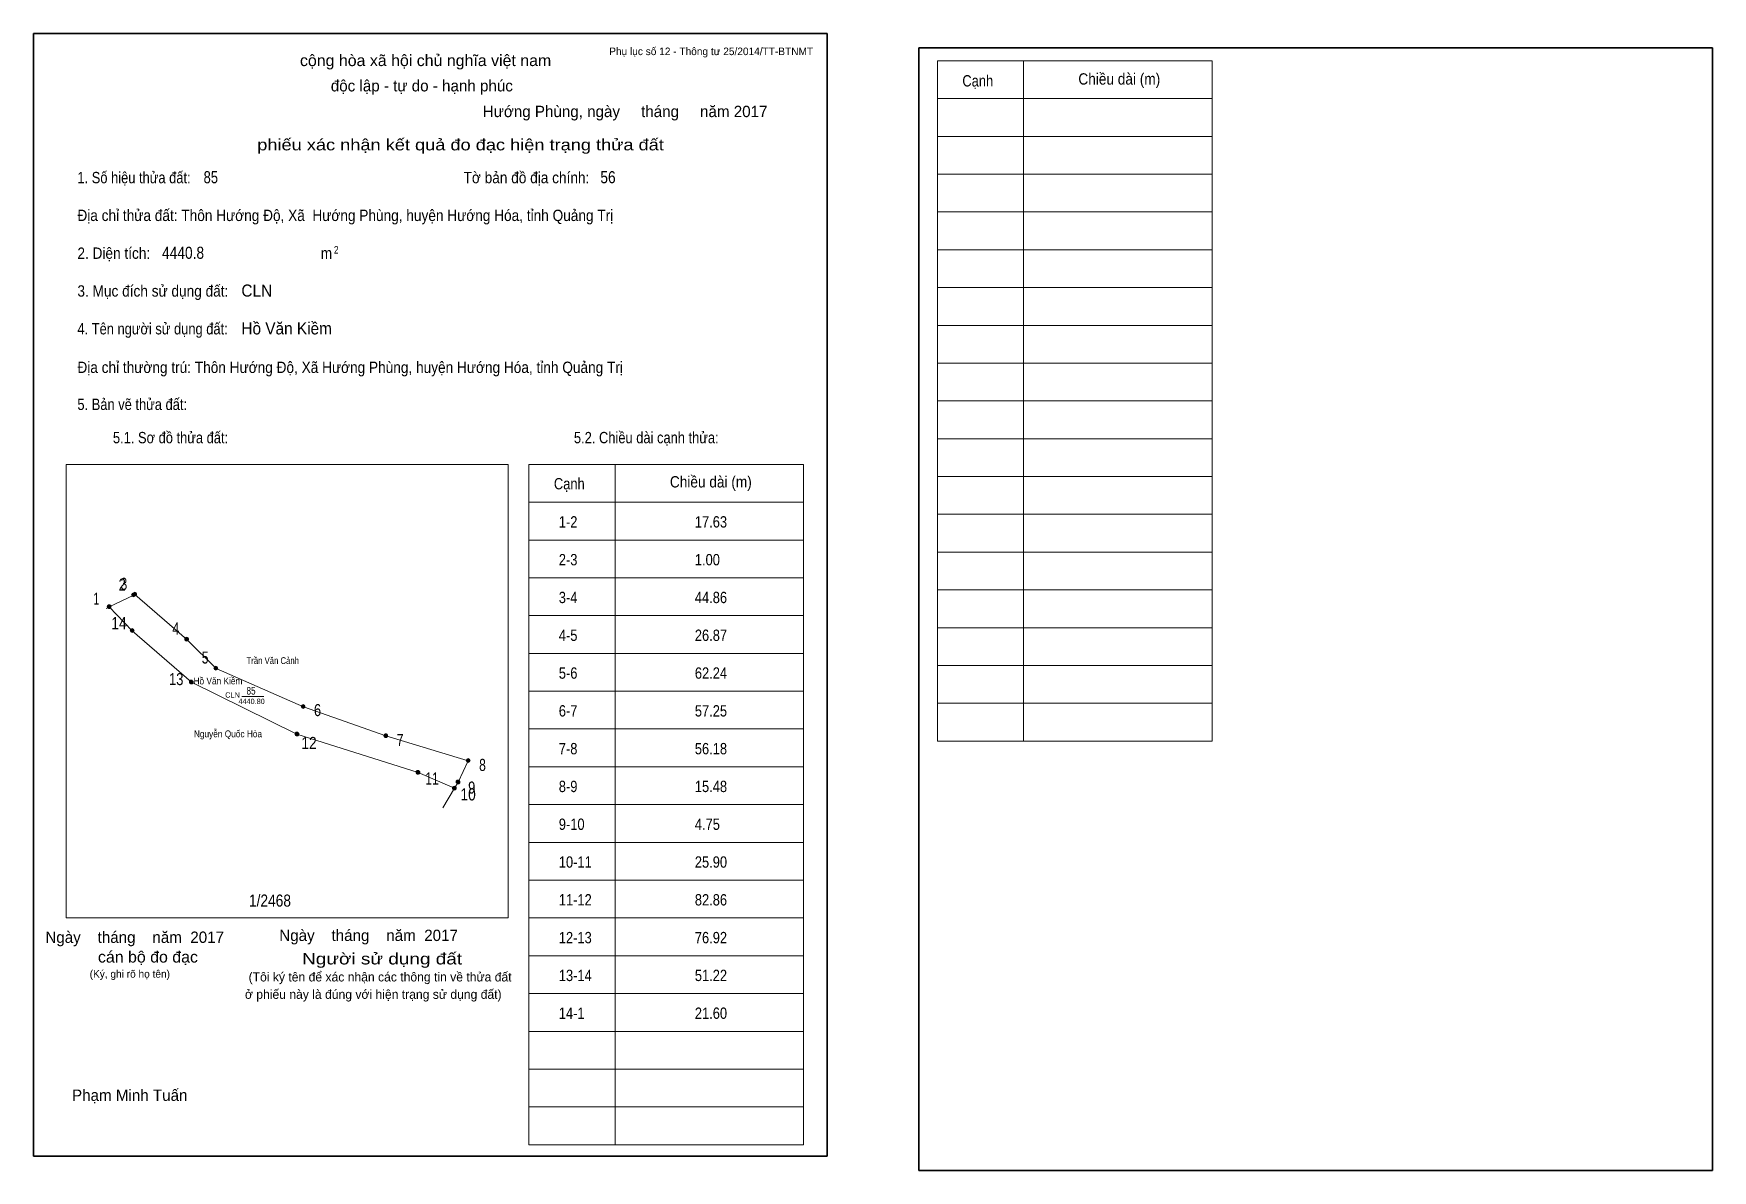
# Model space of a CAD drawing. Header units: centimetres. Extents: x 0 to 44.4, y -0.4 to 29.7.
import ezdxf
from ezdxf.enums import TextEntityAlignment as Align

# ---------------------------------------------------------------- set-up
doc = ezdxf.new("R2010")
doc.units = ezdxf.units.CM
doc.header["$LTSCALE"] = 0.12
for name, color, linetype in [('2', 7, 'Continuous'), ('3', 7, 'Continuous'), ('30', 7, 'Continuous'), ('34', 7, 'Continuous'), ('4', 7, 'Continuous'), ('5', 7, 'Continuous')]:
    doc.layers.add(name, color=color, linetype=linetype)
for name, color, linetype, lineweight in [('32', 7, 'Continuous', 13), ('6', 7, 'Continuous', 13), ('63', 7, 'Continuous', 13), ('9', 7, 'Continuous', 13)]:
    doc.layers.add(name, color=color, linetype=linetype, lineweight=lineweight)

msp = doc.modelspace()

# ---------------------------------------------------------------- hatches: boundary and pattern name
at = {"layer": '32'}
for points in [[(2.6923, 14.8472, 1), (2.5923, 14.8472, 1)], [(2.7279, 14.8667, 1), (2.6279, 14.8667, 1)], [(2.05, 14.5348, 1), (1.95, 14.5348, 1)], [(2.659, 13.9063, 1), (2.559, 13.9063, 1)], [(4.1028, 13.6778, 1), (4.0028, 13.6778, 1)], [(4.8728, 12.9078, 1), (4.7728, 12.9078, 1)], [(4.2244, 12.5431, 1), (4.1244, 12.5431, 1)], [(7.1825, 11.8948, 1), (7.0825, 11.8948, 1)], [(7.0204, 11.1654, 1), (6.9204, 11.1654, 1)], [(9.3707, 11.1249, 1), (9.2707, 11.1249, 1)], [(11.55, 10.4668, 1), (11.45, 10.4668, 1)], [(10.2217, 10.1523, 1), (10.1217, 10.1523, 1)], [(11.1841, 9.7337, 1), (11.0841, 9.7337, 1)], [(11.283, 9.8991, 1), (11.183, 9.8991, 1)]]:
    msp.add_hatch(color=256, dxfattribs=at).paths.add_polyline_path(points)

# ---------------------------------------------------------------- linework, layer by layer
for centre in [(2.6423, 14.8472), (2.6779, 14.8667), (2, 14.5348), (2.609, 13.9063), (4.0528, 13.6778), (4.8228, 12.9078), (4.1744, 12.5431), (7.1325, 11.8948), (6.9704, 11.1654), (9.3207, 11.1249), (11.5, 10.4668), (10.1717, 10.1523), (11.1341, 9.7337), (11.233, 9.8991)]:
    msp.add_circle(centre, 0.05, dxfattribs=at)
at = {"layer": '6'}
msp.add_line((11.5, 10.46), (11.24, 9.89), dxfattribs=at)
for points in [[(2.68, 14.86), (2.65, 14.84), (2, 14.53), (1.92, 14.49)], [(2.68, 14.86), (4.06, 13.67), (4.83, 12.9), (7.14, 11.89), (9.32, 11.12), (11.5, 10.46)], [(11.14, 9.73), (10.18, 10.15), (6.97, 11.16), (4.18, 12.54), (2.61, 13.9), (2, 14.53)], [(11.24, 9.89), (11.14, 9.73), (10.83, 9.21)]]:
    msp.add_lwpolyline(points, dxfattribs=at)
at = {"layer": '63'}
for p, q in [((23.92, 28.98), (31.19, 28.98)), ((23.92, 10.98), (23.92, 28.98)), ((26.2, 10.98), (26.2, 28.98)), ((31.19, 10.98), (31.19, 28.98)), ((23.92, 27.98), (31.19, 27.98)), ((23.92, 26.98), (31.19, 26.98)), ((23.92, 25.98), (31.19, 25.98)), ((23.92, 24.98), (31.19, 24.98)), ((23.92, 23.98), (31.19, 23.98)), ((23.92, 22.98), (31.19, 22.98)), ((23.92, 21.98), (31.19, 21.98)), ((23.92, 20.98), (31.19, 20.98)), ((23.92, 19.98), (31.19, 19.98)), ((23.92, 18.98), (31.19, 18.98)), ((0.86, 18.3), (12.56, 18.3)), ((0.86, 6.3), (0.86, 18.3)), ((12.56, 6.3), (12.56, 18.3)), ((13.11, 18.3), (20.38, 18.3)), ((13.11, 0.3), (13.11, 18.3)), ((15.39, 0.3), (15.39, 18.3)), ((20.38, 0.3), (20.38, 18.3)), ((23.92, 17.98), (31.19, 17.98)), ((13.11, 17.3), (20.38, 17.3)), ((23.92, 16.98), (31.19, 16.98)), ((13.11, 16.3), (20.38, 16.3)), ((23.92, 15.98), (31.19, 15.98)), ((13.11, 15.3), (20.38, 15.3)), ((23.92, 14.98), (31.19, 14.98)), ((13.11, 14.3), (20.38, 14.3)), ((23.92, 13.98), (31.19, 13.98)), ((13.11, 13.3), (20.38, 13.3)), ((23.92, 12.98), (31.19, 12.98)), ((13.11, 12.3), (20.38, 12.3)), ((23.92, 11.98), (31.19, 11.98)), ((13.11, 11.3), (20.38, 11.3)), ((23.92, 10.98), (31.19, 10.98)), ((13.11, 10.3), (20.38, 10.3)), ((13.11, 9.3), (20.38, 9.3)), ((13.11, 8.3), (20.38, 8.3)), ((13.11, 7.3), (20.38, 7.3)), ((0.86, 6.3), (12.56, 6.3)), ((13.11, 6.3), (20.38, 6.3)), ((13.11, 5.3), (20.38, 5.3)), ((13.11, 4.3), (20.38, 4.3)), ((13.11, 3.3), (20.38, 3.3)), ((13.11, 2.3), (20.38, 2.3)), ((13.11, 1.3), (20.38, 1.3)), ((13.11, 0.3), (20.38, 0.3))]:
    msp.add_line(p, q, dxfattribs=at)
at = {"layer": '63', "lineweight": 35}
for points in [[(0, 0), (0, 29.7), (21, 29.7), (21, 0)], [(23.43, -0.38), (23.43, 29.32), (44.43, 29.32), (44.43, -0.38)]]:
    msp.add_lwpolyline(points, close=True, dxfattribs=at)
at = {"layer": '9'}
msp.add_line((5.51, 12.16), (6.09, 12.16), dxfattribs=at)

# ---------------------------------------------------------------- texts
at = {"layer": '2'}
for s, height, width, p in [('Trần Văn Cảnh', 0.18, 0.85, (6.33, 13.02)), ('Hồ Văn Kiềm', 0.1823, 0.9, (4.88, 12.48)), ('Nguyễn Quốc Hòa', 0.1823, 0.9, (5.145, 11.08))]:
    msp.add_text(s, height=height, dxfattribs=dict(at, width=width)).set_placement(p, align=Align.CENTER)
at = {"layer": '3', "width": 0.9}
msp.add_text('CLN', height=0.1418, dxfattribs=at).set_placement((5.46, 12.13), align=Align.RIGHT)
at = {"layer": '30', "width": 0.85}
for s, height, p in [('1-2', 0.3, (13.9, 16.63)), ('17.63', 0.3, (17.5, 16.63)), ('2-3', 0.3, (13.9, 15.63)), ('1.00', 0.3, (17.5, 15.63)), ('3-4', 0.3, (13.9, 14.63)), ('44.86', 0.3, (17.5, 14.63)), ('4-5', 0.3, (13.9, 13.63)), ('26.87', 0.3, (17.5, 13.63)), ('5-6', 0.3, (13.9, 12.63)), ('62.24', 0.3, (17.5, 12.63)), ('6-7', 0.3, (13.9, 11.63)), ('57.25', 0.3, (17.5, 11.63)), ('7-8', 0.3, (13.9, 10.63)), ('56.18', 0.3, (17.5, 10.63)), ('8-9', 0.3, (13.9, 9.63)), ('15.48', 0.3, (17.5, 9.63)), ('9-10', 0.3, (13.9, 8.63)), ('4.75', 0.3, (17.5, 8.63)), ('10-11', 0.3, (13.9, 7.63)), ('25.90', 0.3, (17.5, 7.63)), ('1/2468', 0.32, (5.7, 6.6)), ('11-12', 0.3, (13.9, 6.63)), ('82.86', 0.3, (17.5, 6.63)), ('12-13', 0.3, (13.9, 5.63)), ('76.92', 0.3, (17.5, 5.63)), ('13-14', 0.3, (13.9, 4.63)), ('51.22', 0.3, (17.5, 4.63)), ('14-1', 0.3, (13.9, 3.63)), ('21.60', 0.3, (17.5, 3.63))]:
    msp.add_text(s, height=height, dxfattribs=at).set_placement(p)
at = {"layer": '32'}
for s, width, p in [('2', 0.8, (2.345, 14.96)), ('3', 0.75, (2.39, 14.98)), ('1', 0.65, (1.66, 14.59)), ('14', 0.85, (2.26, 13.94)), ('4', 0.8, (3.765, 13.8)), ('5', 0.75, (4.54, 13.03)), ('13', 0.8, (3.775, 12.46)), ('6', 0.8, (7.515, 11.64)), ('7', 0.75, (9.7, 10.85)), ('12', 0.85, (7.29, 10.77)), ('8', 0.75, (11.88, 10.19)), ('11', 0.75, (10.545, 9.83)), ('9', 0.8, (11.595, 9.59)), ('10', 0.85, (11.5, 9.41))]:
    msp.add_text(s, height=0.32, dxfattribs=dict(at, width=width)).set_placement(p, align=Align.CENTER)
at = {"layer": '34'}
for s, width, p in [('85', 0.8, (4.5, 25.74)), ('56', 0.85, (15, 25.74)), ('4440.8', 0.85, (3.4, 23.74)), ('CLN', 0.95, (5.5, 22.74)), ('Hồ Văn Kiềm', 0.95, (5.5, 21.74))]:
    msp.add_text(s, height=0.32, dxfattribs=dict(at, width=width)).set_placement(p)
at = {"layer": '4', "width": 0.8}
msp.add_text('85', height=0.2026, dxfattribs=at).set_placement((5.755, 12.21), align=Align.CENTER)
at = {"layer": '5', "width": 0.85}
msp.add_text('4440.80', height=0.1418, dxfattribs=at).set_placement((5.77, 11.96), align=Align.CENTER)
at = {"layer": '63'}
for s, height, p in [('Phụ lục số 12 - Thông tư 25/2014/TT-BTNMT', 0.2, (20.63, 29.13)), ('Ngày    tháng    năm  2017', 0.3, (5.04, 5.64)), ('Ngày    tháng    năm  2017', 0.3, (11.23, 5.69)), ('(Ký, ghi rõ họ tên)', 0.2, (3.61, 4.72))]:
    msp.add_text(s, height=height, dxfattribs=at).set_placement(p, align=Align.RIGHT)
at = {"layer": '63', "width": 1.05}
msp.add_text('cộng hòa xã hội chủ nghĩa việt nam', height=0.3, dxfattribs=at).set_placement((10.375, 28.84), align=Align.CENTER)
at = {"layer": '63'}
for s, height, p in [('độc lập - tự do - hạnh phúc', 0.3, (10.275, 28.17)), ('Hướng Phùng, ngày     tháng     năm 2017', 0.3, (15.655, 27.49)), ('(Tôi ký tên để xác nhận các thông tin về thửa đất ', 0.24, (9.215, 4.62)), ('ở phiếu này là đúng với hiện trạng sử dụng đất)', 0.24, (8.99, 4.16)), ('Phạm Minh Tuấn', 0.3, (2.545, 1.46))]:
    msp.add_text(s, height=height, dxfattribs=at).set_placement(p, align=Align.CENTER)
for s, height, width, p in [('Cạnh', 0.3, 0.85, (24.58, 28.3)), ('Chiều dài (m)', 0.3, 0.9, (27.65, 28.35)), ('1. Số hiệu thửa đất:', 0.3, 0.85, (1.16, 25.74)), ('Tờ bản đồ địa chính:', 0.3, 0.9, (11.38, 25.74)), ('Địa chỉ thửa đất: Thôn Hướng Độ, Xã  Hướng Phùng, huyện Hướng Hóa, tỉnh Quảng Trị', 0.3, 0.9, (1.16, 24.74)), ('2. Diện tích:', 0.3, 0.9, (1.16, 23.74)), ('2', 0.2, 0.8, (7.95, 23.88)), ('m', 0.3, 0.9, (7.6, 23.74)), ('3. Mục đích sử dụng đất:', 0.3, 0.9, (1.16, 22.74)), ('4. Tên người sử dụng đất:', 0.3, 0.85, (1.16, 21.74)), ('Địa chỉ thường trú: Thôn Hướng Độ, Xã Hướng Phùng, huyện Hướng Hóa, tỉnh Quảng Trị', 0.3, 0.9, (1.16, 20.72)), ('5. Bản vẽ thửa đất:', 0.3, 0.85, (1.16, 19.74)), ('5.1. Sơ đồ thửa đất:', 0.3, 0.85, (2.1, 18.86)), ('5.2. Chiều dài cạnh thửa:', 0.3, 0.85, (14.3, 18.86)), ('Cạnh', 0.3, 0.85, (13.77, 17.64)), ('Chiều dài (m)', 0.3, 0.9, (16.84, 17.69))]:
    msp.add_text(s, height=height, dxfattribs=dict(at, width=width)).set_placement(p)
for s, width, p in [('phiếu xác nhận kết quả đo đạc hiện trạng thửa đất', 1.2, (16.68, 26.61)), ('cán bộ đo đạc', 1.05, (4.35, 5.12)), ('Người sử dụng đất', 1.25, (11.34, 5.07))]:
    msp.add_text(s, height=0.3, dxfattribs=dict(at, width=width)).set_placement(p, align=Align.RIGHT)

doc.saveas('drawing.dxf')
